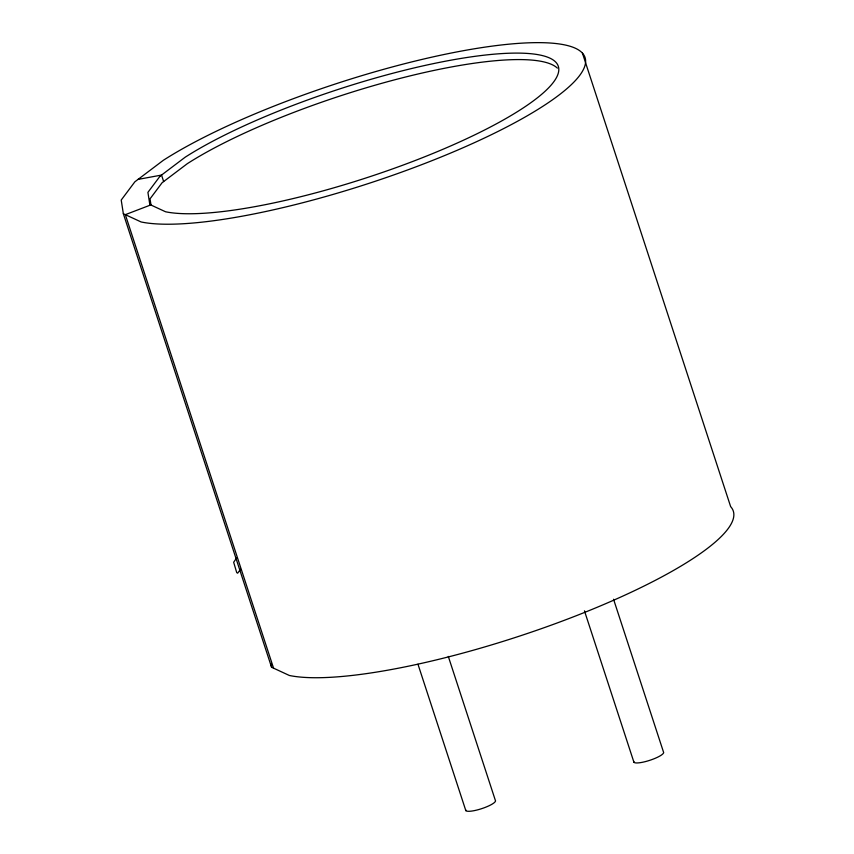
<?xml version="1.0" encoding="UTF-8"?>
<svg xmlns="http://www.w3.org/2000/svg" width="854" height="854" viewBox="0 0 854 854"><rect width="100%" height="100%" fill="white"/><g stroke="black" fill="none" stroke-linecap="round" stroke-linejoin="round"><path stroke-width="1.28" d="M236.814 557.673L233.665 562.263L236.718 572.596L237.636 573.183L240.593 569.234M150.763 204.928L125.335 214.664L273.558 668.17M138.038 179.404L161.534 175.07L163.648 181.55M123.35 213.746L141.123 221.965A244.255 52.446 -18.1 0 0 484.762 137.868A244.255 52.446 -18.1 0 0 518.848 43.351A244.255 52.446 -18.1 0 0 163.37 160.274L134.868 181.806L121.215 200.049L123.35 213.746L271.572 667.252L289.357 675.471A244.255 52.446 -18.1 0 0 569.223 618.445A244.255 52.446 -18.1 0 0 730.65 506.625L582.428 53.119M613.546 599.252L663.462 751.958A15.703 3.373 -18.1 0 1 649.232 760.498A15.703 3.373 -18.1 0 1 633.817 761.405M584.446 610.834L633.946 762.291M448.307 656.427L495.331 800.305A15.703 3.373 -18.1 0 1 481.101 808.845A15.703 3.373 -18.1 0 1 465.686 809.752M417.969 664.231L465.825 810.627M270.996 663.515L271.572 667.252M150.977 204.907L150.037 198.843L162.111 182.713L187.336 163.658A216.105 46.404 -18.1 0 1 399.266 78.611A216.105 46.404 -18.1 0 1 557.363 68.117M159.997 176.234L147.913 192.363L149.802 204.49L165.537 211.76A216.105 46.404 -18.1 0 0 469.561 137.355A216.105 46.404 -18.1 0 0 499.718 53.727A216.105 46.404 -18.1 0 0 185.222 157.179L159.997 176.234"/></g></svg>
